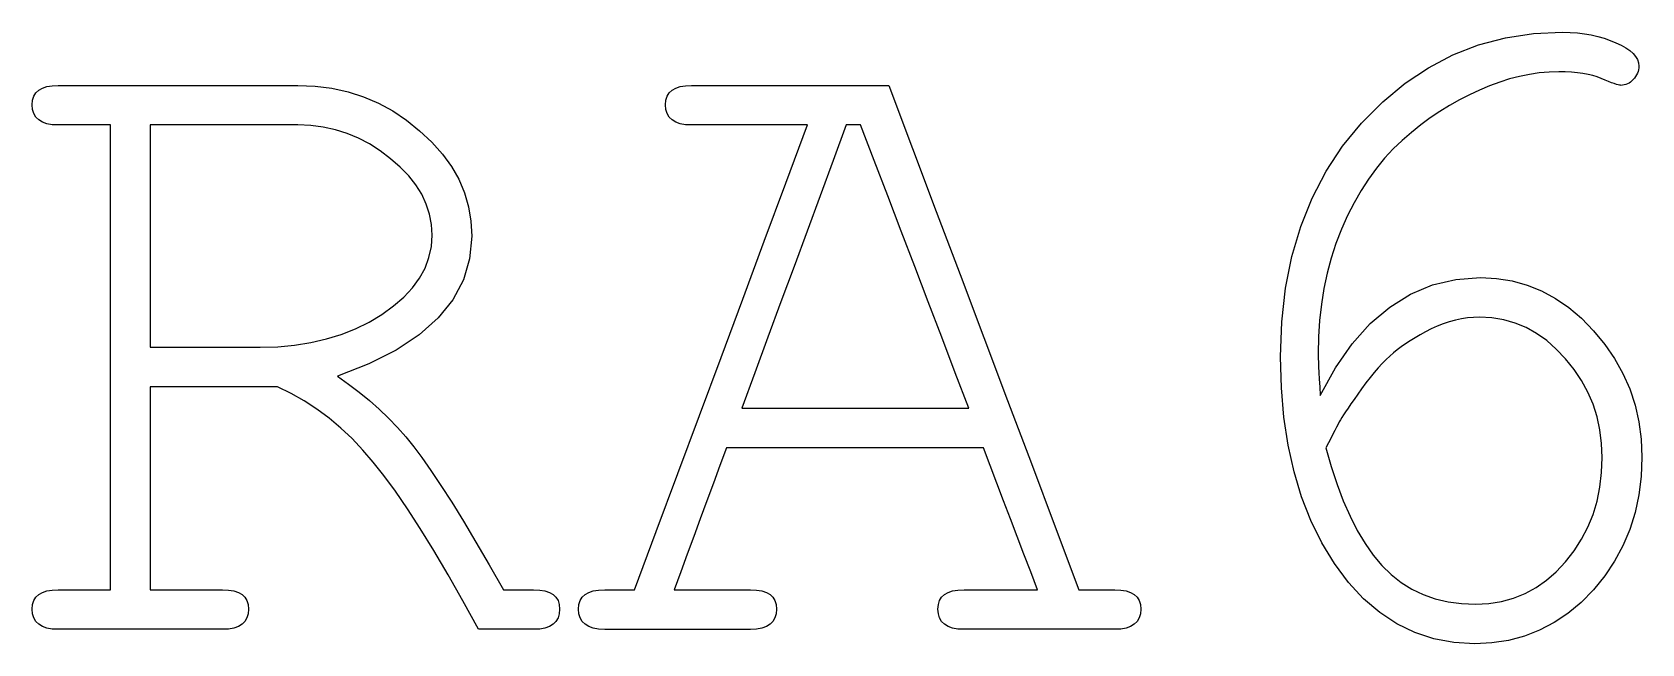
# Model space of a CAD drawing. Extents: x 0 to 13.2, y 0 to 5.
import ezdxf

# ---------------------------------------------------------------- set-up
doc = ezdxf.new("R2010")
doc.units = 0
doc.layers.add('Layer_1', color=7, linetype='CONTINUOUS')

msp = doc.modelspace()

# ---------------------------------------------------------------- linework, layer by layer
at = {"layer": 'Layer_1', "color": 7}
for points in [[(12.987508, 4.565561), (12.97986, 4.566408), (12.96874, 4.568948), (12.954178, 4.573266), (12.936172, 4.579306), (12.914695, 4.587095), (12.889775, 4.596606), (12.861389, 4.607838), (12.829548, 4.620792), (12.796472, 4.633746), (12.760432, 4.644979), (12.721429, 4.65449), (12.679468, 4.662251), (12.634541, 4.66829), (12.586657, 4.672608), (12.535806, 4.675148), (12.481997, 4.675995), (12.402761, 4.673737), (12.32303, 4.66671), (12.242806, 4.654969), (12.162087, 4.638544), (12.080878, 4.617434), (11.999174, 4.591639), (11.916977, 4.561156), (11.834286, 4.525983), (11.751841, 4.488461), (11.670383, 4.446991), (11.589913, 4.401571), (11.510431, 4.352204), (11.431936, 4.298887), (11.354429, 4.241618), (11.277908, 4.180404), (11.202376, 4.115239), (11.128942, 4.045135), (11.058714, 3.969107), (10.991698, 3.887156), (10.92789, 3.79928), (10.867288, 3.705481), (10.809899, 3.605757), (10.755717, 3.500113), (10.704745, 3.388542), (10.660312, 3.272402), (10.621806, 3.153056), (10.589223, 3.030498), (10.562553, 2.904732), (10.54181, 2.775759), (10.526993, 2.643574), (10.518103, 2.508184), (10.51514, 2.369585), (10.515388, 2.355643), (10.516235, 2.333545), (10.517364, 2.303308), (10.519057, 2.264923), (10.521315, 2.218393), (10.524137, 2.163718), (10.527355, 2.100898), (10.531052, 2.029933), (10.65694, 2.25579), (10.793688, 2.451533), (10.941298, 2.617164), (11.099772, 2.752679), (11.269102, 2.85808), (11.449296, 2.933366), (11.640352, 2.978538), (11.842267, 2.993609), (11.974203, 2.986807), (12.101449, 2.966431), (12.224004, 2.932491), (12.341871, 2.884973), (12.455048, 2.823881), (12.563534, 2.749213), (12.66733, 2.660968), (12.766438, 2.559148), (12.859001, 2.447944), (12.939226, 2.331558), (13.007106, 2.209988), (13.062644, 2.083236), (13.105841, 1.9513), (13.136697, 1.81418), (13.15521, 1.671878), (13.161391, 1.524391), (13.15521, 1.367524), (13.136697, 1.216828), (13.105841, 1.072302), (13.062644, 0.933948), (13.007106, 0.801767), (12.939226, 0.675755), (12.859001, 0.555915), (12.766438, 0.442244), (12.664863, 0.33857), (12.55761, 0.248718), (12.444682, 0.172693), (12.326072, 0.110489), (12.20179, 0.062108), (12.071827, 0.027552), (11.936191, 0.006809), (11.794874, -0.000106), (11.623195, 0.010139), (11.459664, 0.04087), (11.304278, 0.092088), (11.157037, 0.163798), (11.017941, 0.255991), (10.886993, 0.368674), (10.764193, 0.501844), (10.649534, 0.655502), (10.545863, 0.825327), (10.456012, 1.007002), (10.379987, 1.200524), (10.317782, 1.405895), (10.269401, 1.623115), (10.234843, 1.852181), (10.214099, 2.0931), (10.207185, 2.345864), (10.217542, 2.633186), (10.248646, 2.906685), (10.300482, 3.16636), (10.373052, 3.412212), (10.466358, 3.644244), (10.580398, 3.86245), (10.715173, 4.066835), (10.870684, 4.257397), (11.043223, 4.431418), (11.225146, 4.582235), (11.416448, 4.709853), (11.617127, 4.814264), (11.827188, 4.895476), (12.04663, 4.953484), (12.275453, 4.988291), (12.513654, 4.99989), (12.575735, 4.998479), (12.635591, 4.994415), (12.693229, 4.987613), (12.748644, 4.978103), (12.801837, 4.965882), (12.852812, 4.950953), (12.901563, 4.933314), (12.948093, 4.912937), (12.992523, 4.892702), (13.03103, 4.871479), (13.063612, 4.849268), (13.090282, 4.826069), (13.111026, 4.801883), (13.125842, 4.776709), (13.134732, 4.750547), (13.137696, 4.723397), (13.136849, 4.707847), (13.134591, 4.692776), (13.130894, 4.678213), (13.125701, 4.66413), (13.119041, 4.650555), (13.110885, 4.63746), (13.101261, 4.624873), (13.090141, 4.612794), (13.079897, 4.601675), (13.068918, 4.592051), (13.057206, 4.583895), (13.044732, 4.577234), (13.031524, 4.572041), (13.017582, 4.568344), (13.002906, 4.566086), (12.987469, 4.56524)], [(0.963614, 2.100788), (0.963614, 1.893442), (0.963614, 1.686096), (0.963614, 1.47875), (0.963614, 1.271404), (0.963614, 1.064058), (0.963614, 0.856713), (0.963614, 0.649367), (0.963614, 0.442021), (1.037666, 0.442021), (1.111718, 0.442021), (1.185771, 0.442021), (1.259823, 0.442021), (1.333873, 0.442021), (1.407925, 0.442021), (1.481977, 0.442021), (1.556029, 0.442021), (1.606014, 0.439481), (1.649335, 0.432087), (1.68599, 0.419754), (1.715982, 0.402482), (1.739321, 0.380271), (1.755973, 0.353121), (1.765963, 0.321032), (1.769293, 0.284005), (1.765963, 0.245129), (1.755973, 0.211434), (1.739321, 0.182924), (1.715982, 0.159584), (1.68599, 0.141437), (1.649335, 0.128483), (1.606014, 0.120722), (1.556029, 0.118182), (1.388178, 0.118182), (1.220326, 0.118182), (1.052474, 0.118182), (0.884626, 0.118182), (0.716774, 0.118182), (0.548922, 0.118182), (0.381071, 0.118182), (0.213219, 0.118182), (0.163235, 0.120722), (0.119913, 0.128483), (0.083258, 0.141437), (0.053267, 0.159584), (0.029927, 0.182924), (0.013276, 0.211434), (0.003285, 0.245129), (-0.000045, 0.284005), (0.003285, 0.321032), (0.013276, 0.353121), (0.029927, 0.380271), (0.053267, 0.402482), (0.083258, 0.419754), (0.119913, 0.432087), (0.163235, 0.439481), (0.213219, 0.442021), (0.266536, 0.442021), (0.319854, 0.442021), (0.373171, 0.442021), (0.426489, 0.442021), (0.479806, 0.442021), (0.533123, 0.442021), (0.586441, 0.442021), (0.639758, 0.442021), (0.639758, 0.916942), (0.639758, 1.391862), (0.639758, 1.866783), (0.639758, 2.341704), (0.639758, 2.816625), (0.639758, 3.291545), (0.639758, 3.766466), (0.639758, 4.241387), (0.586441, 4.241387), (0.533123, 4.241387), (0.479806, 4.241387), (0.426489, 4.241387), (0.373171, 4.241387), (0.319854, 4.241387), (0.266536, 4.241387), (0.213219, 4.241387), (0.163235, 4.243927), (0.119913, 4.251716), (0.083258, 4.26467), (0.053267, 4.282817), (0.029927, 4.306157), (0.013276, 4.334667), (0.003285, 4.368361), (-0.000045, 4.40724), (0.003285, 4.444265), (0.013276, 4.476354), (0.029927, 4.503504), (0.053267, 4.525714), (0.083258, 4.542986), (0.119913, 4.55532), (0.163235, 4.562742), (0.213219, 4.565282), (0.458083, 4.565282), (0.702951, 4.565282), (0.947815, 4.565282), (1.192682, 4.565282), (1.437547, 4.565282), (1.682411, 4.565282), (1.927279, 4.565282), (2.172143, 4.565282), (2.31383, 4.559468), (2.450578, 4.542055), (2.58239, 4.513051), (2.709268, 4.472445), (2.831205, 4.42024), (2.948209, 4.356432), (3.060277, 4.281022), (3.167405, 4.194013), (3.267374, 4.101077), (3.354014, 4.003945), (3.427326, 3.902616), (3.487307, 3.797093), (3.533961, 3.68737), (3.567283, 3.573454), (3.587293, 3.455344), (3.593953, 3.333035), (3.576794, 3.147533), (3.525328, 2.974127), (3.439549, 2.812817), (3.319461, 2.663601), (3.165063, 2.52648), (2.976355, 2.401456), (2.753335, 2.288528), (2.496004, 2.187695), (2.586965, 2.123394), (2.674222, 2.056868), (2.757777, 1.988125), (2.837629, 1.917157), (2.913781, 1.843968), (2.986227, 1.768559), (3.054974, 1.690928), (3.120017, 1.611076), (3.186786, 1.521967), (3.260714, 1.416565), (3.341802, 1.294871), (3.430047, 1.156887), (3.525449, 1.002613), (3.628012, 0.832046), (3.737734, 0.64519), (3.854614, 0.442041), (3.885224, 0.442041), (3.915831, 0.442041), (3.94644, 0.442041), (3.977047, 0.442041), (4.007657, 0.442041), (4.038264, 0.442041), (4.068874, 0.442041), (4.099481, 0.442041), (4.149465, 0.439501), (4.192784, 0.432106), (4.229439, 0.419773), (4.25943, 0.402501), (4.28277, 0.38029), (4.299421, 0.353141), (4.309412, 0.321052), (4.312742, 0.284024), (4.309412, 0.245148), (4.299421, 0.211454), (4.28277, 0.182944), (4.25943, 0.159604), (4.229439, 0.141457), (4.192784, 0.128503), (4.149465, 0.120742), (4.099481, 0.118202), (4.0432, 0.118202), (3.986922, 0.118202), (3.930642, 0.118202), (3.874364, 0.118202), (3.818083, 0.118202), (3.761802, 0.118202), (3.705524, 0.118202), (3.649243, 0.118202), (3.52175, 0.350355), (3.399931, 0.564982), (3.283794, 0.762084), (3.173332, 0.941662), (3.068549, 1.103711), (2.969441, 1.248237), (2.876014, 1.375237), (2.788262, 1.484711), (2.703472, 1.584186), (2.614978, 1.677246), (2.522784, 1.763885), (2.426885, 1.844109), (2.327286, 1.917913), (2.223984, 1.985302), (2.11698, 2.046271), (2.006273, 2.100824), (1.875942, 2.100824), (1.745609, 2.100824), (1.615279, 2.100824), (1.484946, 2.100824), (1.354616, 2.100824), (1.224283, 2.100824), (1.093953, 2.100824), (0.96362, 2.100824)], [(7.777322, 1.603117), (7.514683, 1.603117), (7.252047, 1.603117), (6.989408, 1.603117), (6.726769, 1.603117), (6.464131, 1.603117), (6.201495, 1.603117), (5.938856, 1.603117), (5.676217, 1.603117), (5.6229, 1.457976), (5.569582, 1.312832), (5.516265, 1.16769), (5.462947, 1.022549), (5.409627, 0.877408), (5.35631, 0.732264), (5.302992, 0.587123), (5.249675, 0.441981), (5.327675, 0.441981), (5.405679, 0.441981), (5.483679, 0.441981), (5.561683, 0.441981), (5.639683, 0.441981), (5.717684, 0.441981), (5.795687, 0.441981), (5.873688, 0.441981), (5.923672, 0.439441), (5.966993, 0.432047), (6.003648, 0.419714), (6.03364, 0.402442), (6.056952, 0.380231), (6.073603, 0.353081), (6.083594, 0.320993), (6.086924, 0.283965), (6.083594, 0.245089), (6.073603, 0.211395), (6.056952, 0.182885), (6.03364, 0.159545), (6.003648, 0.141398), (5.966993, 0.128444), (5.923672, 0.120683), (5.873688, 0.118143), (5.724596, 0.118143), (5.575506, 0.118143), (5.426414, 0.118143), (5.277321, 0.118143), (5.128229, 0.118143), (4.979139, 0.118143), (4.830047, 0.118143), (4.680955, 0.118143), (4.63097, 0.120683), (4.587649, 0.128444), (4.550994, 0.141398), (4.521002, 0.159545), (4.497663, 0.182885), (4.481012, 0.211395), (4.471021, 0.245089), (4.467691, 0.283965), (4.471021, 0.320993), (4.481012, 0.353081), (4.497663, 0.380231), (4.521002, 0.402442), (4.550994, 0.419714), (4.587649, 0.432047), (4.63097, 0.439441), (4.680955, 0.441981), (4.711565, 0.441981), (4.742172, 0.441981), (4.772781, 0.441981), (4.803388, 0.441981), (4.833998, 0.441981), (4.864605, 0.441981), (4.895215, 0.441981), (4.925822, 0.441981), (5.102561, 0.916902), (5.279297, 1.391823), (5.456036, 1.866744), (5.632772, 2.341664), (5.809511, 2.816585), (5.986247, 3.291506), (6.162985, 3.766427), (6.339721, 4.241347), (6.221239, 4.241347), (6.102756, 4.241347), (5.984271, 4.241347), (5.865789, 4.241347), (5.747306, 4.241347), (5.628823, 4.241347), (5.510338, 4.241347), (5.391856, 4.241347), (5.341871, 4.243887), (5.29855, 4.251677), (5.261895, 4.264631), (5.231903, 4.282778), (5.208564, 4.306117), (5.191912, 4.334627), (5.181922, 4.368322), (5.178592, 4.407201), (5.181922, 4.444226), (5.191912, 4.476314), (5.208564, 4.503464), (5.231903, 4.525675), (5.261895, 4.542947), (5.29855, 4.55528), (5.341871, 4.562702), (5.391856, 4.565242), (5.593278, 4.565242), (5.7947, 4.565242), (5.996122, 4.565242), (6.197544, 4.565242), (6.398963, 4.565242), (6.600385, 4.565242), (6.801807, 4.565242), (7.003229, 4.565242), (7.197739, 4.04984), (7.392249, 3.534437), (7.58676, 3.019034), (7.78127, 2.503632), (7.975781, 1.988229), (8.170291, 1.472826), (8.364801, 0.957424), (8.559312, 0.442021), (8.595845, 0.442021), (8.632376, 0.442021), (8.66891, 0.442021), (8.705441, 0.442021), (8.741974, 0.442021), (8.778505, 0.442021), (8.815039, 0.442021), (8.85157, 0.442021), (8.901554, 0.439481), (8.944875, 0.432087), (8.98153, 0.419754), (9.011522, 0.402482), (9.034862, 0.380271), (9.051513, 0.353121), (9.061504, 0.321032), (9.064834, 0.284005), (9.061504, 0.245129), (9.051513, 0.211434), (9.034862, 0.182924), (9.011522, 0.159584), (8.98153, 0.141437), (8.944875, 0.128483), (8.901554, 0.120722), (8.85157, 0.118182), (8.697541, 0.118182), (8.543513, 0.118182), (8.389485, 0.118182), (8.235456, 0.118182), (8.081428, 0.118182), (7.927399, 0.118182), (7.773371, 0.118182), (7.619342, 0.118182), (7.569358, 0.120722), (7.526037, 0.128483), (7.489379, 0.141437), (7.45939, 0.159584), (7.43605, 0.182924), (7.419399, 0.211434), (7.409409, 0.245129), (7.406078, 0.284005), (7.409409, 0.321032), (7.419399, 0.353121), (7.43605, 0.380271), (7.45939, 0.402482), (7.489379, 0.419754), (7.526037, 0.432087), (7.569358, 0.439481), (7.619342, 0.442021), (7.694382, 0.442021), (7.769423, 0.442021), (7.844463, 0.442021), (7.919503, 0.442021), (7.99454, 0.442021), (8.06958, 0.442021), (8.14462, 0.442021), (8.21966, 0.442021), (8.164367, 0.587162), (8.109077, 0.732303), (8.053784, 0.877448), (7.998491, 1.022589), (7.943198, 1.16773), (7.887908, 1.312871), (7.832615, 1.458015), (7.777322, 1.603157)], [(0.96362, 2.42468), (1.076178, 2.42468), (1.188737, 2.42468), (1.301296, 2.42468), (1.413857, 2.42468), (1.526416, 2.42468), (1.638975, 2.42468), (1.751533, 2.42468), (1.864092, 2.42468), (2.007506, 2.428885), (2.14549, 2.441472), (2.278041, 2.462441), (2.405166, 2.491815), (2.526857, 2.529582), (2.643121, 2.575742), (2.753953, 2.630293), (2.859354, 2.693237), (2.95562, 2.762105), (3.039051, 2.834427), (3.109649, 2.910207), (3.167408, 2.989443), (3.212332, 3.072135), (3.244421, 3.158283), (3.263669, 3.247888), (3.270075, 3.340948), (3.264769, 3.428451), (3.248852, 3.513239), (3.222323, 3.595315), (3.185174, 3.674673), (3.137411, 3.751316), (3.079033, 3.825247), (3.010044, 3.89646), (2.930438, 3.964961), (2.846016, 4.029754), (2.758635, 4.085911), (2.66829, 4.133426), (2.574984, 4.172304), (2.478718, 4.202542), (2.379489, 4.224132), (2.277296, 4.237086), (2.172143, 4.241404), (2.021078, 4.241404), (1.87001, 4.241404), (1.718945, 4.241404), (1.56788, 4.241404), (1.416812, 4.241404), (1.265747, 4.241404), (1.114679, 4.241404), (0.963614, 4.241404), (0.963614, 4.014311), (0.963614, 3.787218), (0.963614, 3.560125), (0.963614, 3.333032), (0.963614, 3.105939), (0.963614, 2.878846), (0.963614, 2.651753), (0.963614, 2.42466)], [(7.658839, 1.927012), (7.548256, 2.21631), (7.43767, 2.505604), (7.327087, 2.794902), (7.216501, 3.0842), (7.105918, 3.373497), (6.995332, 3.662792), (6.884749, 3.952089), (6.774163, 4.241387), (6.759346, 4.241387), (6.74453, 4.241387), (6.729713, 4.241387), (6.714896, 4.241387), (6.70008, 4.241387), (6.685263, 4.241387), (6.670446, 4.241387), (6.65563, 4.241387), (6.548995, 3.952089), (6.44236, 3.662792), (6.335725, 3.373497), (6.22909, 3.0842), (6.122456, 2.794902), (6.015821, 2.505604), (5.909186, 2.21631), (5.802551, 1.927012), (6.03458, 1.927012), (6.266612, 1.927012), (6.498641, 1.927012), (6.730673, 1.927012), (6.962702, 1.927012), (7.194731, 1.927012), (7.426762, 1.927012), (7.658791, 1.927012)], [(10.578307, 1.603154), (10.621749, 1.448138), (10.669143, 1.302996), (10.720485, 1.167727), (10.775778, 1.042333), (10.835019, 0.926811), (10.898211, 0.821164), (10.965352, 0.725389), (11.036444, 0.639489), (11.112345, 0.565437), (11.193927, 0.501259), (11.281184, 0.446954), (11.37412, 0.402521), (11.472731, 0.367963), (11.577021, 0.343269), (11.686989, 0.328452), (11.802635, 0.323513), (11.910873, 0.328932), (12.014423, 0.345216), (12.113283, 0.372366), (12.207452, 0.410378), (12.29693, 0.459253), (12.381721, 0.518989), (12.461824, 0.589584), (12.537234, 0.671041), (12.607581, 0.760399), (12.668549, 0.854692), (12.720139, 0.953921), (12.762349, 1.058087), (12.795179, 1.167191), (12.818632, 1.281231), (12.832715, 1.400208), (12.8374, 1.524123), (12.832715, 1.638657), (12.818632, 1.74924), (12.795179, 1.855875), (12.762349, 1.958562), (12.720139, 2.057297), (12.668549, 2.152084), (12.607581, 2.242923), (12.537234, 2.329811), (12.462315, 2.409417), (12.383697, 2.478407), (12.301375, 2.536784), (12.215351, 2.584548), (12.125624, 2.621697), (12.032194, 2.648225), (11.935062, 2.664143), (11.83423, 2.669449), (11.784861, 2.668037), (11.735494, 2.663578), (11.686125, 2.656184), (11.636759, 2.645827), (11.58739, 2.632506), (11.538021, 2.616221), (11.488654, 2.596974), (11.439285, 2.574763), (11.393003, 2.550943), (11.348943, 2.52687), (11.307101, 2.502542), (11.267485, 2.477989), (11.230088, 2.453182), (11.194912, 2.42812), (11.161959, 2.402805), (11.131228, 2.377264), (11.101237, 2.351949), (11.070505, 2.323436), (11.039035, 2.291717), (11.006822, 2.256789), (10.973867, 2.218652), (10.940175, 2.177307), (10.905741, 2.132752), (10.870565, 2.084989), (10.838476, 2.039568), (10.809348, 1.998101), (10.783186, 1.96058), (10.759988, 1.927009), (10.739752, 1.897387), (10.72248, 1.871705), (10.708172, 1.849974), (10.696826, 1.832194), (10.688077, 1.814781), (10.677579, 1.794179), (10.665358, 1.770359), (10.651417, 1.743322), (10.635753, 1.713082), (10.61834, 1.679636), (10.599206, 1.642981), (10.578349, 1.603117)]]:
    msp.add_lwpolyline(points, dxfattribs=at)

doc.saveas('drawing.dxf')
